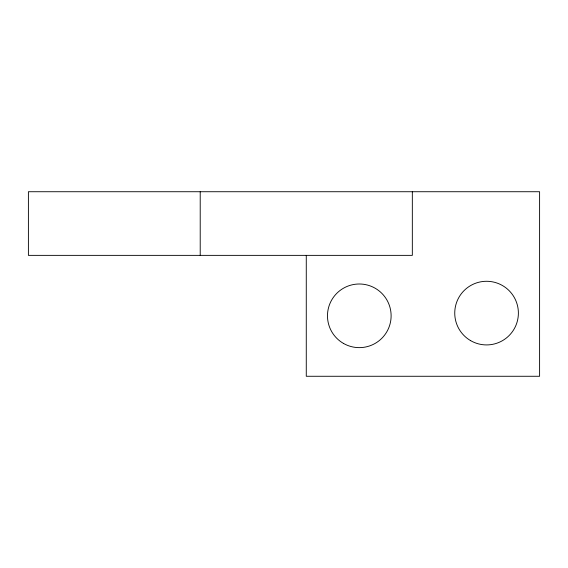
<?xml version="1.0" encoding="UTF-8"?>
<svg xmlns="http://www.w3.org/2000/svg" width="568" height="568" viewBox="0 0 568 568"><rect width="100%" height="100%" fill="white"/><g stroke="black" fill="none" stroke-linecap="round" stroke-linejoin="round"><path stroke-width="0.85" d="M412.332 191.728L412.332 255.366L28.4 255.366L28.4 191.728L539.6 191.728L539.6 376.272L306.273 376.272L306.273 255.366M200.213 191.728L200.213 255.366M343.391 343.37A31.815 31.815 0 0 0 391.118 315.815A31.815 31.815 0 0 0 343.391 288.26A31.815 31.815 0 0 0 343.391 343.37M470.659 340.658A31.815 31.815 0 0 0 518.385 313.103A31.815 31.815 0 0 0 470.659 285.548A31.815 31.815 0 0 0 470.659 340.658"/></g></svg>
